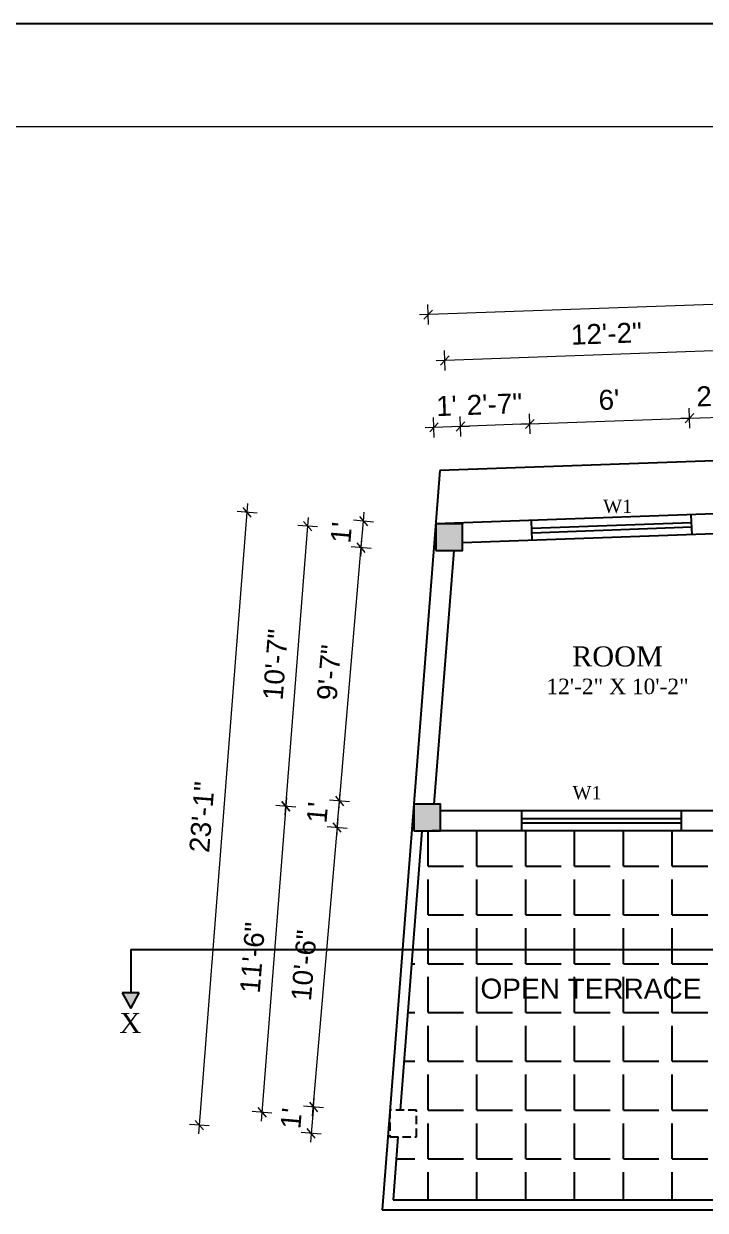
# Model space of a CAD drawing. Header units: inches. Extents: x -14619 to 1971361, y -855114 to -978.
# Drawn here: x 23325 to 23632, y -7877 to -7342 of the extents above; entities that cross this region are included whole.
import ezdxf
from ezdxf.enums import TextEntityAlignment as Align

# ---------------------------------------------------------------- set-up
doc = ezdxf.new("R2010")
doc.units = ezdxf.units.IN
doc.header["$LTSCALE"] = 0.5
doc.header["$MEASUREMENT"] = 0
doc.header["$PDMODE"] = 66
doc.linetypes.add('DASHED2', pattern=[0.375, 0.25, -0.125])
for name, color, linetype, lineweight in [('A_Title Text', 105, 'Continuous', 60), ('ELE1', 3, 'Continuous', 9), ('steps', 253, 'Continuous', 20), ('Toilet', 7, 'Continuous', 25)]:
    doc.layers.add(name, color=color, linetype=linetype, lineweight=lineweight)
doc.styles.add('arial', font='arial.ttf')
doc.styles.get("Standard").update_dxf_attribs({"font": 'arial.ttf'})
doc.dimstyles.new('Sudeep', dxfattribs={"dimtxt": 6, "dimasz": 4, "dimexe": 4.5, "dimexo": 4.5, "dimgap": 5, "dimtad": 1, "dimdec": 0, "dimlunit": 4, "dimtxsty": 'arial', "dimblk": 'OBLIQUE', "dimcen": 250, "dimdle": 4, "dimclrd": 86, "dimclre": 5, "dimclrt": 1, "dimadec": 0, "dimazin": 0, "dimtfac": 1, "dimtdec": 0, "dimtix": 1, "dimtmove": 1, "dimatfit": 3, "dimldrblk": 'OBLIQUE', "dimfxl": 4.5, "dimfxlon": 1, "dimfrac": 2, "dimlwd": 15, "dimlwe": 13, "dimarcsym": 0})

# ---------------------------------------------------------------- blocks, each defined once
blk = doc.blocks.new('_Oblique')
at = {"color": 0, "linetype": 'ByBlock', "lineweight": -2}
blk.add_line((-0.5, -0.5), (0.5, 0.5), dxfattribs=at)
blk = doc.blocks.new('*D824')
at = {"layer": 'A_Title Text', "color": 5, "lineweight": 13, "transparency": 16777216}
for p, q in [((23552.78, -7527.22), (23552.46, -7518.23)), ((23624.73, -7524.65), (23624.41, -7515.66))]:
    blk.add_line(p, q, dxfattribs=at)
at = {"layer": 'A_Title Text', "color": 86, "lineweight": 15, "transparency": 16777216}
blk.add_line((23548.62, -7522.87), (23628.57, -7520.01), dxfattribs=at)
at = {"layer": 'Defpoints', "color": 0, "transparency": 16777216}
for p in [(23624.57, -7520.15), (23553.41, -7544.87), (23625.36, -7542.3)]:
    blk.add_point(p, dxfattribs=at)
at = {"layer": 'A_Title Text', "color": 86, "lineweight": 15, "transparency": 16777216, "xscale": 4, "yscale": 4, "zscale": 4}
for p, rotation in [((23624.57, -7520.15), 2.049254323207421), ((23552.62, -7522.73), 182.0492543232075)]:
    blk.add_blockref('_Oblique', p, dxfattribs=dict(at, rotation=rotation))
at = {"layer": 'A_Title Text', "color": 1, "transparency": 16777216, "insert": (23588.25, -7511.85), "char_height": 9, "attachment_point": 5, "rotation": 2.0493, "style": 'arial'}
blk.add_mtext("6'", dxfattribs=at)
blk = doc.blocks.new('*D825')
at = {"layer": 'A_Title Text', "color": 5, "lineweight": 13, "transparency": 16777216}
for p, q in [((23624.73, -7524.65), (23624.41, -7515.66)), ((23656.58, -7523.51), (23656.26, -7514.52))]:
    blk.add_line(p, q, dxfattribs=at)
at = {"layer": 'A_Title Text', "color": 86, "lineweight": 15, "transparency": 16777216}
for p, q in [((23624.57, -7520.15), (23656.42, -7519.01)), ((23656.42, -7519.01), (23660.42, -7518.87)), ((23624.57, -7520.15), (23620.57, -7520.3))]:
    blk.add_line(p, q, dxfattribs=at)
at = {"layer": 'Defpoints', "color": 0, "transparency": 16777216}
for p in [(23656.42, -7519.01), (23625.36, -7542.3), (23657.21, -7541.16)]:
    blk.add_point(p, dxfattribs=at)
at = {"layer": 'A_Title Text', "color": 86, "lineweight": 15, "transparency": 16777216, "xscale": 4, "yscale": 4, "zscale": 4}
for p, rotation in [((23624.57, -7520.15), 2.049254323207768), ((23656.42, -7519.01), 182.0492543232077)]:
    blk.add_blockref('_Oblique', p, dxfattribs=dict(at, rotation=rotation))
at = {"layer": 'A_Title Text', "color": 1, "transparency": 16777216, "insert": (23640.15, -7509.99), "char_height": 9, "attachment_point": 5, "rotation": 2.0493, "style": 'arial'}
blk.add_mtext('2\'-8"', dxfattribs=at)
blk = doc.blocks.new('*D815')
at = {"layer": 'A_Title Text', "color": 5, "lineweight": 13, "transparency": 16777216}
for p, q in [((23552.78, -7527.22), (23552.46, -7518.23)), ((23521.56, -7528.34), (23521.24, -7519.35))]:
    blk.add_line(p, q, dxfattribs=at)
at = {"layer": 'A_Title Text', "color": 86, "lineweight": 15, "transparency": 16777216}
for p, q in [((23521.4, -7523.84), (23517.4, -7523.99)), ((23552.62, -7522.73), (23521.4, -7523.84)), ((23552.62, -7522.73), (23556.62, -7522.58))]:
    blk.add_line(p, q, dxfattribs=at)
at = {"layer": 'Defpoints', "color": 0, "transparency": 16777216}
for p in [(23521.4, -7523.84), (23553.41, -7544.87), (23522.21, -7546.42)]:
    blk.add_point(p, dxfattribs=at)
at = {"layer": 'A_Title Text', "color": 86, "lineweight": 15, "transparency": 16777216, "xscale": 4, "yscale": 4, "zscale": 4}
for p, rotation in [((23521.4, -7523.84), 2.049254323207739), ((23552.62, -7522.73), 182.0492543232077)]:
    blk.add_blockref('_Oblique', p, dxfattribs=dict(at, rotation=rotation))
at = {"layer": 'A_Title Text', "color": 1, "transparency": 16777216, "insert": (23536.67, -7513.77), "char_height": 9, "attachment_point": 5, "rotation": 2.0493, "style": 'arial'}
blk.add_mtext('2\'-7"', dxfattribs=at)
blk = doc.blocks.new('*D816')
at = {"layer": 'A_Title Text', "color": 86, "lineweight": 15, "transparency": 16777216}
for p, q in [((23509.42, -7524.27), (23505.42, -7524.42)), ((23521.4, -7523.84), (23509.42, -7524.27)), ((23521.4, -7523.84), (23525.4, -7523.7))]:
    blk.add_line(p, q, dxfattribs=at)
at = {"layer": 'A_Title Text', "color": 5, "lineweight": 13, "transparency": 16777216}
for p, q in [((23509.58, -7528.77), (23509.25, -7519.78)), ((23521.56, -7528.34), (23521.24, -7519.35))]:
    blk.add_line(p, q, dxfattribs=at)
at = {"layer": 'Defpoints', "color": 0, "transparency": 16777216}
for p in [(23509.42, -7524.27), (23510.21, -7546.42), (23522.21, -7546.42)]:
    blk.add_point(p, dxfattribs=at)
at = {"layer": 'A_Title Text', "color": 86, "lineweight": 15, "transparency": 16777216, "xscale": 4, "yscale": 4, "zscale": 4}
for p, rotation in [((23509.42, -7524.27), 2.049254323207739), ((23521.4, -7523.84), 182.0492543232077)]:
    blk.add_blockref('_Oblique', p, dxfattribs=dict(at, rotation=rotation))
at = {"layer": 'A_Title Text', "color": 1, "transparency": 16777216, "insert": (23515.07, -7514.55), "char_height": 9, "attachment_point": 5, "rotation": 2.0493, "style": 'arial'}
blk.add_mtext("1'", dxfattribs=at)
blk = doc.blocks.new('*D817')
at = {"layer": 'A_Title Text', "color": 86, "lineweight": 15, "transparency": 16777216}
blk.add_line((23896.33, -7459.5), (23502.83, -7473.58), dxfattribs=at)
at = {"layer": 'A_Title Text', "color": 5, "lineweight": 13, "transparency": 16777216}
for p, q in [((23892.49, -7464.14), (23892.17, -7455.15)), ((23506.99, -7477.94), (23506.67, -7468.94))]:
    blk.add_line(p, q, dxfattribs=at)
at = {"layer": 'Defpoints', "color": 0, "transparency": 16777216}
for p in [(23506.83, -7473.44), (23895.7, -7553.99), (23510.21, -7567.79)]:
    blk.add_point(p, dxfattribs=at)
at = {"layer": 'A_Title Text', "color": 86, "lineweight": 15, "transparency": 16777216, "xscale": 4, "yscale": 4, "zscale": 4}
for p, rotation in [((23892.33, -7459.65), 2.04925432320521), ((23506.83, -7473.44), 182.0492543232052)]:
    blk.add_blockref('_Oblique', p, dxfattribs=dict(at, rotation=rotation))
at = {"layer": 'A_Title Text', "color": 1, "transparency": 16777216, "insert": (23699.24, -7456.95), "char_height": 9, "attachment_point": 5, "rotation": 2.0493, "style": 'arial'}
blk.add_mtext('32\'-2"', dxfattribs=at)
blk = doc.blocks.new('*D870')
at = {"layer": 'A_Title Text', "color": 86, "lineweight": 15, "transparency": 16777216}
blk.add_line((23454.77, -7834.55), (23466.2, -7700.64), dxfattribs=at)
at = {"layer": 'A_Title Text', "color": 5, "lineweight": 13, "transparency": 16777216}
for p, q in [((23470.34, -7705.01), (23461.38, -7704.24)), ((23459.59, -7830.94), (23450.62, -7830.18))]:
    blk.add_line(p, q, dxfattribs=at)
at = {"layer": 'Defpoints', "color": 0, "transparency": 16777216}
for p in [(23465.86, -7704.62), (23482.47, -7706.04), (23471.72, -7831.98)]:
    blk.add_point(p, dxfattribs=at)
at = {"layer": 'A_Title Text', "color": 86, "lineweight": 15, "transparency": 16777216, "xscale": 4, "yscale": 4, "zscale": 4}
for p, rotation in [((23465.86, -7704.62), 85.11926549606582), ((23455.11, -7830.56), 265.1192654960658)]:
    blk.add_blockref('_Oblique', p, dxfattribs=dict(at, rotation=rotation))
at = {"layer": 'A_Title Text', "color": 1, "transparency": 16777216, "insert": (23450.92, -7766.78), "char_height": 9, "attachment_point": 5, "rotation": 85.1193, "style": 'arial'}
blk.add_mtext('10\'-6"', dxfattribs=at)
blk = doc.blocks.new('*D871')
at = {"layer": 'A_Title Text', "color": 86, "lineweight": 15, "transparency": 16777216}
for p, q in [((23455.11, -7830.56), (23455.45, -7826.58)), ((23455.11, -7830.56), (23454.09, -7842.48)), ((23454.09, -7842.48), (23453.75, -7846.46))]:
    blk.add_line(p, q, dxfattribs=at)
at = {"layer": 'A_Title Text', "color": 5, "lineweight": 13, "transparency": 16777216}
for p, q in [((23459.59, -7830.94), (23450.62, -7830.18)), ((23458.57, -7842.86), (23449.6, -7842.09))]:
    blk.add_line(p, q, dxfattribs=at)
at = {"layer": 'Defpoints', "color": 0, "transparency": 16777216}
for p in [(23471.72, -7831.98), (23454.09, -7842.48), (23471.72, -7843.98)]:
    blk.add_point(p, dxfattribs=at)
at = {"layer": 'A_Title Text', "color": 86, "lineweight": 15, "transparency": 16777216, "xscale": 4, "yscale": 4, "zscale": 4}
for p, rotation in [((23455.11, -7830.56), 265.1192654960649), ((23454.09, -7842.48), 85.11926549606497)]:
    blk.add_blockref('_Oblique', p, dxfattribs=dict(at, rotation=rotation))
at = {"layer": 'A_Title Text', "color": 1, "transparency": 16777216, "insert": (23445.11, -7835.71), "char_height": 9, "attachment_point": 5, "rotation": 85.1193, "style": 'arial'}
blk.add_mtext("1'", dxfattribs=at)
blk = doc.blocks.new('*D872')
at = {"layer": 'A_Title Text', "color": 86, "lineweight": 15, "transparency": 16777216}
for p, q in [((23466.88, -7692.71), (23467.22, -7688.72)), ((23465.86, -7704.62), (23466.88, -7692.71)), ((23465.86, -7704.62), (23465.52, -7708.61))]:
    blk.add_line(p, q, dxfattribs=at)
at = {"layer": 'A_Title Text', "color": 5, "lineweight": 13, "transparency": 16777216}
for p, q in [((23471.36, -7693.09), (23462.39, -7692.33)), ((23470.34, -7705.01), (23461.38, -7704.24))]:
    blk.add_line(p, q, dxfattribs=at)
at = {"layer": 'Defpoints', "color": 0, "transparency": 16777216}
for p in [(23466.88, -7692.71), (23482.47, -7694.04), (23482.47, -7706.04)]:
    blk.add_point(p, dxfattribs=at)
at = {"layer": 'A_Title Text', "color": 86, "lineweight": 15, "transparency": 16777216, "xscale": 4, "yscale": 4, "zscale": 4}
for p, rotation in [((23466.88, -7692.71), 265.1192654960649), ((23465.86, -7704.62), 85.11926549606497)]:
    blk.add_blockref('_Oblique', p, dxfattribs=dict(at, rotation=rotation))
at = {"layer": 'A_Title Text', "color": 1, "transparency": 16777216, "insert": (23456.88, -7697.86), "char_height": 9, "attachment_point": 5, "rotation": 85.1193, "style": 'arial'}
blk.add_mtext("1'", dxfattribs=at)
blk = doc.blocks.new('*D873')
at = {"layer": 'A_Title Text', "color": 86, "lineweight": 15, "transparency": 16777216}
blk.add_line((23466.54, -7696.7), (23476.97, -7574.46), dxfattribs=at)
at = {"layer": 'A_Title Text', "color": 5, "lineweight": 13, "transparency": 16777216}
for p, q in [((23481.12, -7578.83), (23472.15, -7578.06)), ((23471.36, -7693.09), (23462.39, -7692.33))]:
    blk.add_line(p, q, dxfattribs=at)
at = {"layer": 'Defpoints', "color": 0, "transparency": 16777216}
for p in [(23476.63, -7578.45), (23492.31, -7579.79), (23482.47, -7694.04)]:
    blk.add_point(p, dxfattribs=at)
at = {"layer": 'A_Title Text', "color": 86, "lineweight": 15, "transparency": 16777216, "xscale": 4, "yscale": 4, "zscale": 4}
for p, rotation in [((23476.63, -7578.45), 85.11926549606497), ((23466.88, -7692.71), 265.1192654960649)]:
    blk.add_blockref('_Oblique', p, dxfattribs=dict(at, rotation=rotation))
at = {"layer": 'A_Title Text', "color": 1, "transparency": 16777216, "insert": (23462.2, -7634.76), "char_height": 9, "attachment_point": 5, "rotation": 85.1193, "style": 'arial'}
blk.add_mtext('9\'-7"', dxfattribs=at)
blk = doc.blocks.new('*D874')
at = {"layer": 'A_Title Text', "color": 5, "lineweight": 13, "transparency": 16777216}
for p, q in [((23482.14, -7566.92), (23473.17, -7566.15)), ((23481.12, -7578.83), (23472.15, -7578.06))]:
    blk.add_line(p, q, dxfattribs=at)
at = {"layer": 'A_Title Text', "color": 86, "lineweight": 15, "transparency": 16777216}
for p, q in [((23476.63, -7578.45), (23477.65, -7566.53)), ((23477.65, -7566.53), (23477.99, -7562.55)), ((23476.63, -7578.45), (23476.29, -7582.43))]:
    blk.add_line(p, q, dxfattribs=at)
at = {"layer": 'Defpoints', "color": 0, "transparency": 16777216}
for p in [(23477.65, -7566.53), (23492.31, -7567.79), (23492.31, -7579.79)]:
    blk.add_point(p, dxfattribs=at)
at = {"layer": 'A_Title Text', "color": 86, "lineweight": 15, "transparency": 16777216, "xscale": 4, "yscale": 4, "zscale": 4}
for p, rotation in [((23477.65, -7566.53), 265.1192654960649), ((23476.63, -7578.45), 85.11926549606497)]:
    blk.add_blockref('_Oblique', p, dxfattribs=dict(at, rotation=rotation))
at = {"layer": 'A_Title Text', "color": 1, "transparency": 16777216, "insert": (23467.66, -7571.68), "char_height": 9, "attachment_point": 5, "rotation": 85.1193, "style": 'arial'}
blk.add_mtext("1'", dxfattribs=at)
blk = doc.blocks.new('*D875')
at = {"layer": 'A_Title Text', "color": 86, "lineweight": 15, "transparency": 16777216}
blk.add_line((23443, -7691.09), (23431.63, -7837), dxfattribs=at)
at = {"layer": 'A_Title Text', "color": 5, "lineweight": 13, "transparency": 16777216}
for p, q in [((23447.18, -7695.43), (23438.21, -7694.73)), ((23436.43, -7833.37), (23427.45, -7832.67))]:
    blk.add_line(p, q, dxfattribs=at)
at = {"layer": 'Defpoints', "color": 0, "transparency": 16777216}
for p in [(23506.36, -7700.04), (23431.94, -7833.02), (23495.61, -7837.98)]:
    blk.add_point(p, dxfattribs=at)
at = {"layer": 'A_Title Text', "color": 86, "lineweight": 15, "transparency": 16777216, "xscale": 4, "yscale": 4, "zscale": 4}
for p, rotation in [((23442.69, -7695.08), 85.54207228814305), ((23431.94, -7833.02), 265.542072288143)]:
    blk.add_blockref('_Oblique', p, dxfattribs=dict(at, rotation=rotation))
at = {"layer": 'A_Title Text', "color": 1, "transparency": 16777216, "insert": (23427.75, -7763.3), "char_height": 9, "attachment_point": 5, "rotation": 85.5421, "style": 'arial'}
blk.add_mtext('11\'-6"', dxfattribs=at)
blk = doc.blocks.new('*D876')
at = {"layer": 'A_Title Text', "color": 86, "lineweight": 15, "transparency": 16777216}
blk.add_line((23403.42, -7842.74), (23425.57, -7558.57), dxfattribs=at)
at = {"layer": 'A_Title Text', "color": 5, "lineweight": 13, "transparency": 16777216}
for p, q in [((23429.75, -7562.91), (23420.78, -7562.21)), ((23408.22, -7839.1), (23399.24, -7838.4))]:
    blk.add_line(p, q, dxfattribs=at)
at = {"layer": 'Defpoints', "color": 0, "transparency": 16777216}
for p in [(23425.26, -7562.56), (23492.31, -7567.79), (23470.78, -7843.98)]:
    blk.add_point(p, dxfattribs=at)
at = {"layer": 'A_Title Text', "color": 86, "lineweight": 15, "transparency": 16777216, "xscale": 4, "yscale": 4, "zscale": 4}
for p, rotation in [((23425.26, -7562.56), 85.54207228814442), ((23403.73, -7838.75), 265.5420722881444)]:
    blk.add_blockref('_Oblique', p, dxfattribs=dict(at, rotation=rotation))
at = {"layer": 'A_Title Text', "color": 1, "transparency": 16777216, "insert": (23404.93, -7699.91), "char_height": 9, "attachment_point": 5, "rotation": 85.5421, "style": 'arial'}
blk.add_mtext('23\'-1"', dxfattribs=at)
blk = doc.blocks.new('*D896')
at = {"layer": 'A_Title Text', "color": 5, "lineweight": 13, "transparency": 16777216}
for p, q in [((23660.74, -7493.37), (23660.41, -7484.37)), ((23514.5, -7498.6), (23514.17, -7489.6))]:
    blk.add_line(p, q, dxfattribs=at)
at = {"layer": 'A_Title Text', "color": 86, "lineweight": 15, "transparency": 16777216}
blk.add_line((23664.57, -7488.73), (23510.34, -7494.25), dxfattribs=at)
at = {"layer": 'Defpoints', "color": 0, "transparency": 16777216}
for p in [(23514.34, -7494.1), (23516.21, -7546.42), (23663.21, -7562.53)]:
    blk.add_point(p, dxfattribs=at)
at = {"layer": 'A_Title Text', "color": 86, "lineweight": 15, "transparency": 16777216, "xscale": 4, "yscale": 4, "zscale": 4}
for p, rotation in [((23660.58, -7488.87), 2.049714822001105), ((23514.34, -7494.1), 182.0497148220011)]:
    blk.add_blockref('_Oblique', p, dxfattribs=dict(at, rotation=rotation))
at = {"layer": 'A_Title Text', "color": 1, "transparency": 16777216, "insert": (23587.11, -7481.97), "char_height": 9, "attachment_point": 5, "rotation": 2.0497, "style": 'arial'}
blk.add_mtext('12\'-2"', dxfattribs=at)
blk = doc.blocks.new('*D900')
at = {"layer": 'A_Title Text', "color": 86, "lineweight": 15, "transparency": 16777216}
blk.add_line((23442.38, -7699.07), (23452.85, -7564.83), dxfattribs=at)
at = {"layer": 'A_Title Text', "color": 5, "lineweight": 13, "transparency": 16777216}
for p, q in [((23457.02, -7569.17), (23448.05, -7568.47)), ((23447.18, -7695.43), (23438.21, -7694.73))]:
    blk.add_line(p, q, dxfattribs=at)
at = {"layer": 'Defpoints', "color": 0, "transparency": 16777216}
for p in [(23452.54, -7568.82), (23516.21, -7573.79), (23506.36, -7700.04)]:
    blk.add_point(p, dxfattribs=at)
at = {"layer": 'A_Title Text', "color": 86, "lineweight": 15, "transparency": 16777216, "xscale": 4, "yscale": 4, "zscale": 4}
for p, rotation in [((23452.54, -7568.82), 85.54207228814302), ((23442.69, -7695.08), 265.542072288143)]:
    blk.add_blockref('_Oblique', p, dxfattribs=dict(at, rotation=rotation))
at = {"layer": 'A_Title Text', "color": 1, "transparency": 16777216, "insert": (23438.05, -7631.2), "char_height": 9, "attachment_point": 5, "rotation": 85.5421, "style": 'arial'}
blk.add_mtext('10\'-7"', dxfattribs=at)

msp = doc.modelspace()

# ---------------------------------------------------------------- hatches: boundary and pattern name
at = {"layer": 'Toilet'}
for color, points in [(1, [(23522.21, -7567.79), (23510.21, -7567.79), (23510.21, -7579.79), (23522.21, -7579.79)]), (1, [(23512.36, -7694.04), (23500.36, -7694.04), (23500.36, -7706.04), (23512.36, -7706.04)]), (4, [(23376.67, -7779.19), (23369.01, -7779.19), (23372.93, -7786.2)])]:
    msp.add_hatch(color=color, dxfattribs=at).paths.add_polyline_path(points)
h = msp.add_hatch(dxfattribs=at)
h.set_pattern_fill('ANGLE', color=256, scale=80, style=0)
h.set_pattern_definition([(0, (-3465.276, 0), (0, 22), [16, -6]), (90, (-3465.276, 0), (-22, 1e-15), [16, -6])])
h.paths.add_polyline_path([(23494.12, -7831.98), (23501.61, -7831.98), (23501.61, -7843.98), (23493.19, -7843.98), (23490.97, -7872.48), (23664.71, -7872.48), (23664.71, -7843.98), (23657.21, -7843.98), (23657.21, -7831.98), (23657.21, -7742.04), (23663.96, -7742.04), (23663.96, -7739.04, -0.467233), (23633.96, -7711.04), (23633.96, -7709.04), (23663.96, -7709.04), (23663.96, -7706.04), (23657.21, -7706.04), (23508.46, -7706.04), (23503.94, -7706.04)])
h.paths.add_polyline_path([(23528.03, -7784.25), (23632.23, -7784.25), (23632.23, -7770.23), (23528.03, -7770.23)], flags=24)

# ---------------------------------------------------------------- linework, layer by layer
at = {"layer": 'Defpoints'}
msp.add_lwpolyline([(24884.14, -7342.34), (21706.54, -7342.34), (21706.54, -9590.31), (24884.14, -9590.31)], close=True, dxfattribs=at)
at = {"layer": 'ELE1'}
msp.add_lwpolyline([(21752.86, -7388.66), (24837.82, -7388.66), (24837.82, -9543.99), (21752.86, -9543.99)], close=True, dxfattribs=at)
at = {"layer": 'Toilet'}
for p, q in [((23716.6, -7536.39), (23512.09, -7543.7)), ((23512.09, -7543.7), (23486.1, -7876.98)), ((23717.46, -7560.37), (23510.21, -7567.79)), ((23553.73, -7575.23), (23553.41, -7566.24)), ((23553.54, -7569.74), (23625.49, -7567.16)), ((23625.69, -7572.66), (23625.36, -7563.67)), ((23657.21, -7571.53), (23522.21, -7576.36)), ((23553.61, -7571.74), (23625.56, -7569.16)), ((23518.3, -7579.79), (23509.39, -7694.04)), ((23512.36, -7706.04), (23512.36, -7697.04)), ((23657.21, -7697.04), (23512.36, -7697.04)), ((23548.79, -7697.04), (23548.79, -7706.04)), ((23548.79, -7700.54), (23620.79, -7700.54)), ((23620.79, -7697.04), (23620.79, -7706.04)), ((23503.94, -7706.04), (23494.12, -7831.98)), ((23669.21, -7706.04), (23508.46, -7706.04)), ((23548.79, -7702.54), (23620.79, -7702.54)), ((23372.93, -7759.62), (23962.57, -7759.62)), ((23372.93, -7759.62), (23372.93, -7779.19)), ((23376.67, -7779.19), (23369.01, -7779.19)), ((23369.01, -7779.19), (23372.93, -7786.2)), ((23372.93, -7786.2), (23376.67, -7779.19)), ((23493.19, -7843.98), (23490.97, -7872.48)), ((23486.1, -7876.98), (23669.21, -7876.98)), ((23490.97, -7872.48), (23664.71, -7872.48))]:
    msp.add_line(p, q, dxfattribs=at)
for points in [[(23510.21, -7579.79), (23522.21, -7579.79), (23522.21, -7567.79), (23510.21, -7567.79)], [(23500.36, -7706.04), (23512.36, -7706.04), (23512.36, -7694.04), (23500.36, -7694.04)]]:
    msp.add_lwpolyline(points, close=True, dxfattribs=at)
at = {"layer": 'Toilet', "linetype": 'DASHED2', "ltscale": 30}
msp.add_lwpolyline([(23489.61, -7843.98), (23501.61, -7843.98), (23501.61, -7831.98), (23489.61, -7831.98)], close=True, dxfattribs=at)

# ---------------------------------------------------------------- texts
msp.add_text('OPEN TERRACE', height=9.03, rotation=360).set_placement((23580.13, -7777.24), align=Align.MIDDLE_CENTER)
at = {"width": 83.2761, "attachment_point": 2}
for s, insert, char_height in [('{\\fTimes New Roman|b0|i0|c0|p18;ROOM}', (23592.11, -7622.98), 9.03), ('{\\fTimes New Roman|b0|i0|c0|p18;12\'-2" X 10\'-2"}', (23592.11, -7637.52), 7), ('{\\fTimes New Roman|b0|i0|c0|p18;X}', (23372.64, -7788.2), 9.03)]:
    msp.add_mtext(s, dxfattribs=dict(at, insert=insert, char_height=char_height))
at = {"layer": 'steps', "color": 7, "ltscale": 0.3, "char_height": 6, "width": 21.6882, "attachment_point": 8}
for insert in [(23592.15, -7562.97), (23578.38, -7692.09)]:
    msp.add_mtext('{\\fTimes New Roman|b0|i0|c0|p18;W1}', dxfattribs=dict(at, insert=insert))

# ---------------------------------------------------------------- dimensions: what is measured, and where the dimension line sits
at = {"layer": 'A_Title Text'}
for p1, p2, distance, picture, middle in [((23895.7, -7553.99), (23510.21, -7567.79), -94.41, '*D817', (23699.24, -7456.95)), ((23553.41, -7544.87), (23625.36, -7542.3), 22.16, '*D824', (23588.25, -7511.85)), ((23470.78, -7843.98), (23492.31, -7567.79), 67.25, '*D876', (23404.93, -7699.91)), ((23506.36, -7700.04), (23495.61, -7837.98), -63.86, '*D875', (23427.75, -7763.3)), ((23471.72, -7831.98), (23482.47, -7706.04), 16.67, '*D870', (23450.92, -7766.78))]:
    dim = msp.add_aligned_dim(p1=p1, p2=p2, distance=distance, dimstyle='Sudeep', override={"dimtxt": 9}, dxfattribs=at)
    dim.commit()
    dim.dimension.update_dxf_attribs({"geometry": picture, "text_midpoint": middle})
for base, p1, p2, angle, picture, middle in [((23514.34, -7494.1), (23663.21, -7562.53), (23516.21, -7546.42), 2.0497, '*D896', (23587.11, -7481.97)), ((23521.4, -7523.84), (23553.41, -7544.87), (23522.21, -7546.42), 182.0493, '*D815', (23536.67, -7513.77)), ((23656.42, -7519.01), (23625.36, -7542.3), (23657.21, -7541.16), 182.0493, '*D825', (23640.15, -7509.99)), ((23509.42, -7524.27), (23522.21, -7546.42), (23510.21, -7546.42), 182.0493, '*D816', (23515.07, -7514.55)), ((23452.54, -7568.82), (23506.36, -7700.04), (23516.21, -7573.79), 85.5421, '*D900', (23438.05, -7631.2)), ((23477.65, -7566.53), (23492.31, -7579.79), (23492.31, -7567.79), 265.1193, '*D874', (23467.66, -7571.68)), ((23476.63, -7578.45), (23482.47, -7694.04), (23492.31, -7579.79), 265.1193, '*D873', (23462.2, -7634.76)), ((23466.88, -7692.71), (23482.47, -7706.04), (23482.47, -7694.04), 265.1193, '*D872', (23456.88, -7697.86)), ((23454.09, -7842.48), (23471.72, -7831.98), (23471.72, -7843.98), 265.1193, '*D871', (23445.11, -7835.71))]:
    dim = msp.add_linear_dim(base=base, p1=p1, p2=p2, angle=angle, dimstyle='Sudeep', override={"dimtxt": 9}, dxfattribs=at)
    dim.commit()
    dim.dimension.update_dxf_attribs({"geometry": picture, "text_midpoint": middle})

doc.saveas('drawing.dxf')
